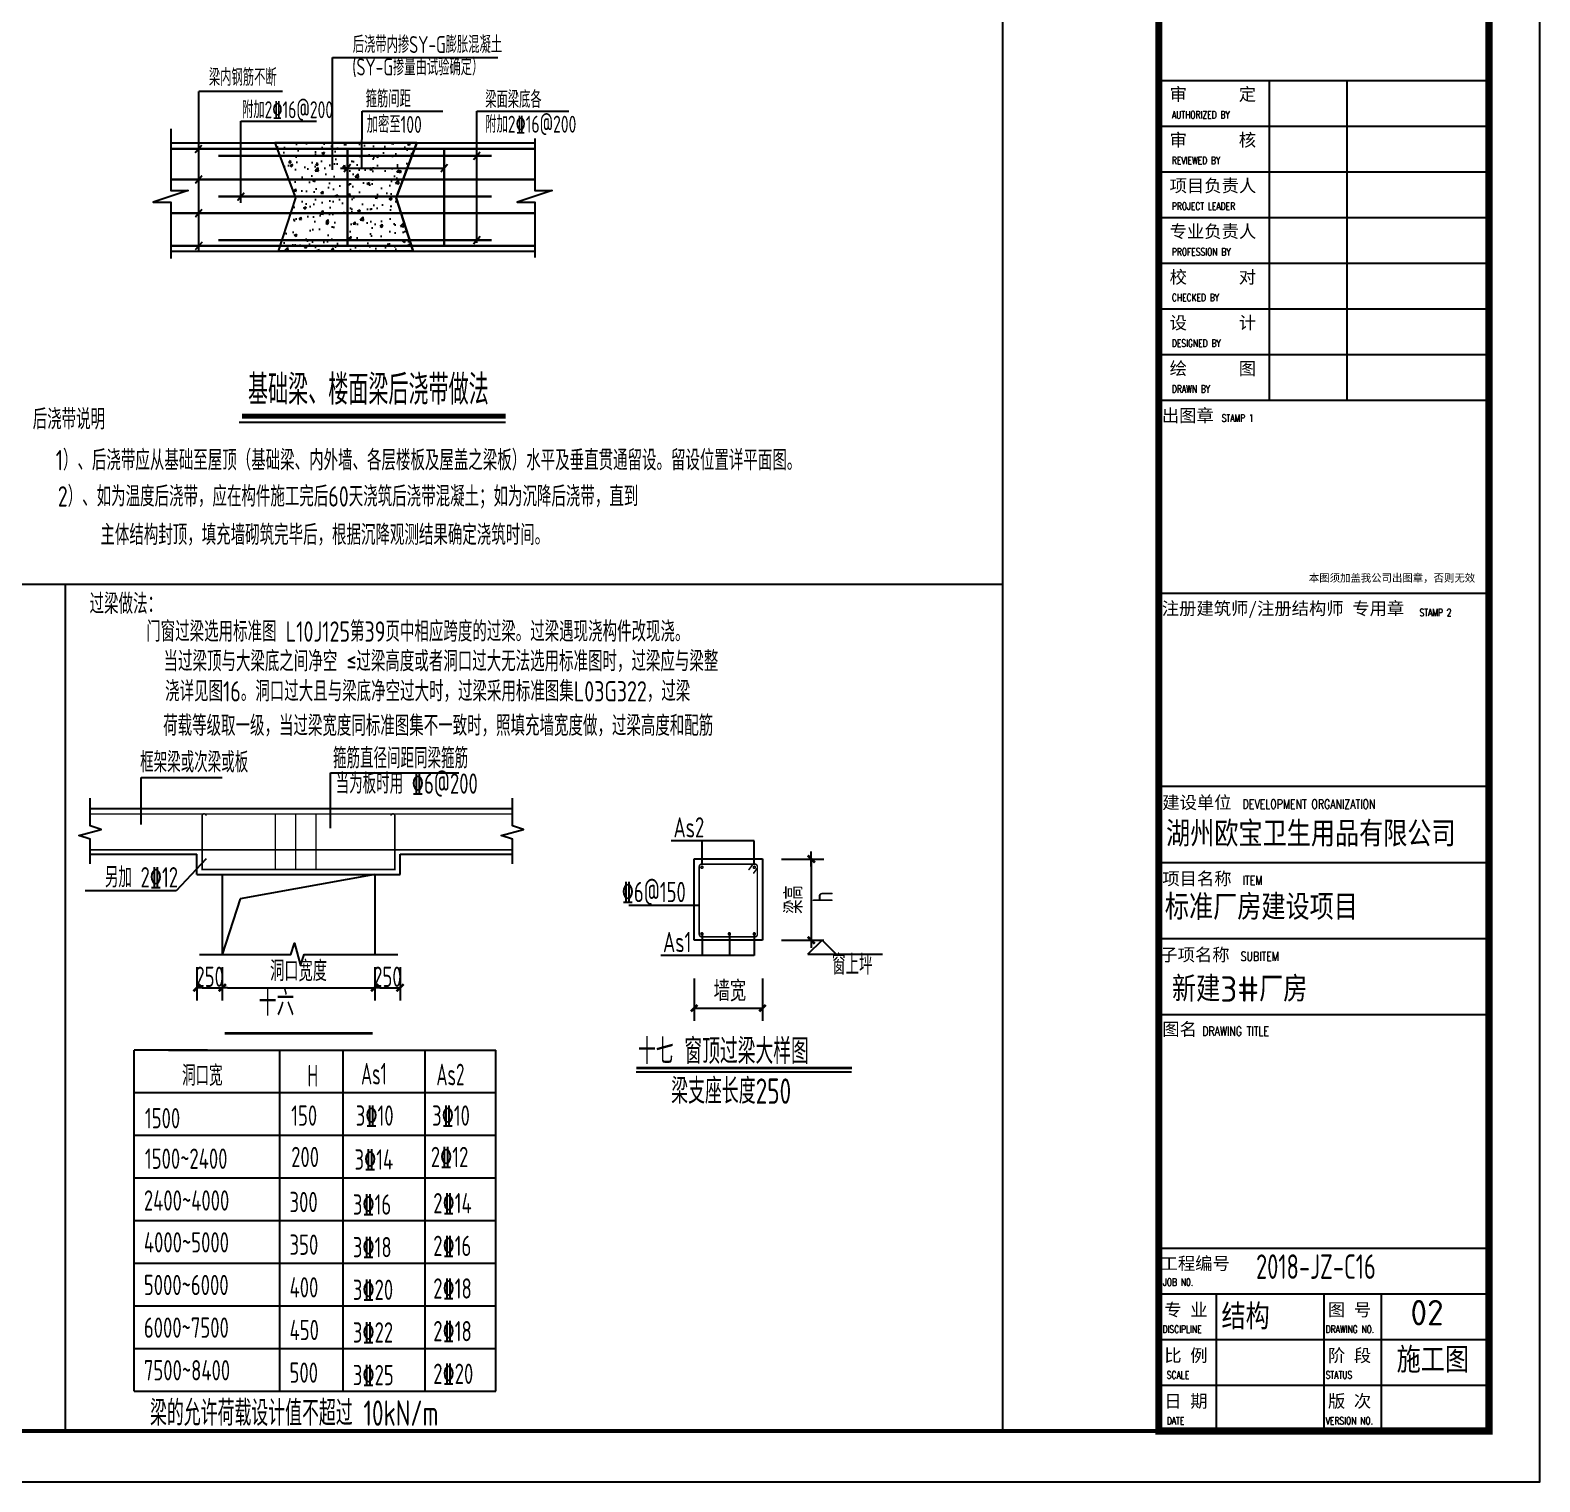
# Model space of a CAD drawing. Extents: x -138012 to 2129925, y -311560 to 0.
# Drawn here: x -6185 to 23536, y -247314 to -218724 of the extents above; entities that cross this region are included whole.
import ezdxf
from ezdxf.enums import TextEntityAlignment as Align

# ---------------------------------------------------------------- set-up
doc = ezdxf.new("R2010")
doc.units = 0
doc.header["$LTSCALE"] = 1000
doc.header["$MEASUREMENT"] = 0
doc.layers.get('0').update_dxf_attribs({"linetype": 'CONTINUOUS'})
doc.layers.get('Defpoints').update_dxf_attribs({"linetype": 'CONTINUOUS'})
for name, color, linetype in [('BAR', 1, 'CONTINUOUS'), ('COLU_TEXT', 7, 'CONTINUOUS'), ('DIM', 3, 'CONTINUOUS'), ('FLOOR_DE_REIN', 1, 'CONTINUOUS'), ('PUB_TEXT', 7, 'CONTINUOUS'), ('TEXT', 7, 'CONTINUOUS'), ('THICK', 6, 'CONTINUOUS'), ('THIN', 7, 'CONTINUOUS'), ('TXT', 7, 'CONTINUOUS'), ('图层1', 53, 'CONTINUOUS'), ('图框', 4, 'CONTINUOUS')]:
    doc.layers.add(name, color=color, linetype=linetype)
doc.styles.add('DIM_FONT', font='SIMPLEX.shx', dxfattribs={"width": 0.8})
doc.styles.add('HZTXT', font='txt.shx', dxfattribs={"width": 0.8, "bigfont": 'hztxt.shx'})
doc.styles.add('iIcon2', font='')
doc.styles.add('MIMI-TKWZ', font='romanc.shx', dxfattribs={"width": 0.75, "oblique": 15, "bigfont": 'bigfont.shx'})
doc.styles.add('STYLE1', font='tssdeng.shx', dxfattribs={"height": 8, "bigfont": 'tssdchn.shx'})
doc.styles.add('tss', font='tssdeng.shx', dxfattribs={"width": 0.75, "bigfont": 'tssdchn.shx'})
doc.styles.add('TSSD_Dimension', font='tssdeng.shx', dxfattribs={"width": 0.7, "bigfont": 'hztxt.shx'})
doc.styles.add('TSSD_Norm', font='Tssdeng.shx', dxfattribs={"bigfont": 'hztxt.shx'})
doc.styles.add('TSSD_REIN', font='tssdeng.shx', dxfattribs={"width": 0.7, "bigfont": 'tssdchn.shx'})
doc.styles.add('TSZ', font='tssdeng.shx', dxfattribs={"width": 0.8, "bigfont": 'hztxt.shx'})
doc.styles.get('iIcon2').set_extended_font_data('SimSun')
doc.dimstyles.new('DIMN', dxfattribs={"dimtxt": 300, "dimasz": 1, "dimexe": 250, "dimexo": 300, "dimgap": 150, "dimtad": 1, "dimdec": 0, "dimzin": 0, "dimdsep": 46, "dimtxsty": 'DIM_FONT', "dimblk": '_DIMX', "dimcen": 0.09, "dimclrt": 7, "dimadec": 0, "dimazin": 0, "dimtfac": 1, "dimtdec": 0, "dimtix": 1, "dimtmove": 2, "dimatfit": 3, "dimldrblk": '_DIMX', "dimfxl": 0, "dimtolj": 1, "dimtzin": 0, "dimarcsym": 0})
doc.dimstyles.new('TSSD_30_100', dxfattribs={"dimtxt": 300, "dimasz": 100, "dimexe": 250, "dimexo": 250, "dimgap": 100, "dimtad": 1, "dimdec": 0, "dimlfac": 0.3, "dimzin": 0, "dimdsep": 46, "dimtxsty": 'TSSD_Dimension', "dimblk": '_TSDBK', "dimcen": 0, "dimclrt": 7, "dimadec": 0, "dimazin": 0, "dimtfac": 1, "dimtdec": 0, "dimtix": 1, "dimtmove": 2, "dimatfit": 3, "dimldrblk": '_TSDBK', "dimfxl": 0, "dimtolj": 1, "dimtzin": 0, "dimarcsym": 0})

# ---------------------------------------------------------------- blocks, each defined once
blk = doc.blocks.new('89934')
h = blk.add_hatch()
h.set_pattern_fill('AR-CONC', color=256, scale=150, style=0)
h.set_pattern_definition([(50, (-889952.85, 84558.7), (1075.8903, -94.1282), [112.5, -1237.5]), (355, (-889952.8, 84558.7), (-208.127, 1128.2882), [90, -990]), (100.4514, (-889863.2, 84550.8), (867.7641, 1034.1593), [95.6103, -1051.7132]), (46.1842, (-889952.8, 84858.7), (1600.8616, -248.2785), [168.75, -1856.25]), (96.6356, (-889819.4, 84838), (1401.994, 1461.1768), [143.4154, -1577.5695]), (351.1842, (-889952.8, 84858.7), (1401.993, 1461.178), [135, -1485]), (21, (-889802.85, 84783.7), (895.3606, -603.9283), [112.5, -1237.5]), (326, (-889802.8, 84783.7), (364.973, 1087.7251), [90, -990]), (71.4514, (-889728.2, 84733.3), (1260.334, 483.7957), [95.6103, -1051.7132]), (37.5, (-889952.85, 84558.67), (18.23978, 499.34078), [0, -978, 0, -1005, 0, -993.75]), (7.5, (-889952.85, 84558.67), (394.6043, 591.61757), [0, -573, 0, -955.5, 0, -378.75]), (327.5, (-890287.35, 84558.67), (800.73365, -33.8323), [0, -375, 0, -1170, 0, -1552.5]), (317.5, (-890437.35, 84558.7), (874.77925, 150.1575), [0, -487.5, 0, -777, 0, -1102.5])])
h.paths.add_polyline_path([(-16226, -154588), (-21869, -154588), (-21047, -156766), (-21731, -158893), (-16365, -158893), (-17048, -156766)])
blk.add_lwpolyline([(-16226, -154588), (-21869, -154588), (-21047, -156766), (-21731, -158893), (-16365, -158893), (-17048, -156766)], close=True)
at = {"layer": 'BAR', "const_width": 96.4}
for points in [[(-11551, -154825), (-26006, -154825)], [(-18984, -154807), (-18984, -158694)], [(-15131, -154807), (-15131, -158694)], [(-13239, -155098), (-24121, -155098)], [(-11551, -156038), (-26006, -156038)], [(-13239, -156721), (-24121, -156721)], [(-11551, -157379), (-26006, -157379)], [(-13239, -158456), (-24121, -158456)]]:
    blk.add_lwpolyline(points, dxfattribs=at)
at = {"layer": 'DIM'}
for p, q in [((-24897, -158923), (-24897, -152536)), ((-26011, -154588), (-11534, -154588)), ((-21869, -154588), (-21047, -156766)), ((-21869, -154588), (-16226, -154588)), ((-16226, -154588), (-17048, -156766)), ((-19254, -155584), (-15131, -155584)), ((-21047, -156766), (-21731, -158893)), ((-17048, -156766), (-16365, -158893)), ((-13702, -158303), (-13969, -158616)), ((-26011, -158893), (-11534, -158893)), ((-24766, -158528), (-25033, -158841)), ((-16365, -158893), (-21731, -158893)), ((-23285, -165698), (-12700, -165698))]:
    blk.add_line(p, q, dxfattribs=at)
for points in [[(-26011, -154026), (-26011, -156485), (-25317, -156485), (-26706, -156948), (-26011, -156948), (-26011, -159178)], [(-11534, -154413), (-11534, -156485), (-10840, -156485), (-12228, -156948), (-11534, -156948), (-11534, -159146)]]:
    blk.add_lwpolyline(points, dxfattribs=at)
for points, const_width in [([(-24776, -154672), (-25043, -154985)], 75), ([(-13702, -154945), (-13969, -155258)], 75), ([(-18854, -155431), (-19121, -155744)], 75), ([(-15000, -155431), (-15267, -155744)], 75), ([(-24766, -155885), (-25033, -156197)], 75), ([(-23087, -156568), (-23354, -156880)], 75), ([(-24766, -157226), (-25033, -157539)], 75), ([(-11551, -158681), (-26006, -158681)], 96.4), ([(-23174, -165459), (-12694, -165459)], 193)]:
    blk.add_lwpolyline(points, dxfattribs=dict(at, const_width=const_width))
at = {"layer": 'TEXT'}
for p, q in [((-19581, -151182), (-12994, -151182)), ((-19581, -155662), (-19581, -151182)), ((-19574, -152195), (-19581, -152195)), ((-21560, -152536), (-24897, -152536)), ((-18408, -155584), (-18397, -153324)), ((-18397, -153324), (-15184, -153324)), ((-13832, -153316), (-10179, -153316)), ((-13832, -158558), (-13832, -153316)), ((-23218, -153726), (-20210, -153726)), ((-23218, -156971), (-23218, -153726))]:
    blk.add_line(p, q, dxfattribs=at)
at = {"layer": 'PUB_TEXT', "style": 'TSSD_REIN', "width": 0.7}
blk.add_text('基础梁、楼面梁后浇带做法', height=1200, dxfattribs=at).set_placement((-22938, -165004))
at = {"layer": 'TEXT', "style": 'TSSD_REIN', "width": 0.7}
for s, p in [('后浇带内掺SY-G膨胀混凝土', (-18769, -151009)), ('(SY-G掺量由试验确定）', (-18790, -151900)), ('梁内钢筋不断', (-24491, -152314)), ('箍筋间距', (-18256, -153169)), ('梁面梁底各', (-13501, -153192)), ('附加2%%13216@200', (-23175, -153602)), ('加密至100', (-18213, -154189)), ('附加2%%13216@200', (-13501, -154179))]:
    blk.add_text(s, height=675, dxfattribs=at).set_placement(p)
blk = doc.blocks.new('_DIMX')
blk.add_line((-150, 0), (150, 0))
at = {"const_width": 50}
blk.add_lwpolyline([(-70, -70), (70, 70)], dxfattribs=at)
blk = doc.blocks.new('*D462')
at = {"color": 0, "lineweight": -2}
for p, q in [((8610, -235048), (9443, -235048)), ((9193, -235049), (9193, -236646)), ((8610, -236647), (9443, -236647))]:
    blk.add_line(p, q, dxfattribs=at)
at = {"layer": 'Defpoints', "color": 0}
for p in [(8310, -235048), (8310, -236647), (9193, -236647)]:
    blk.add_point(p, dxfattribs=at)
at = {"color": 0, "lineweight": -2}
for p, rotation in [((9193, -235048), 90), ((9193, -236647), 270)]:
    blk.add_blockref('_DIMX', p, dxfattribs=dict(at, rotation=rotation))
at = {"color": 7, "insert": (8846, -235847), "char_height": 350, "attachment_point": 5, "rotation": 90, "style": 'HZTXT'}
blk.add_mtext('\\A1;梁高', dxfattribs=at)
blk = doc.blocks.new('_TSDBK')
blk.add_line((-1, 0), (0, 0))
at = {"const_width": 0.5}
blk.add_lwpolyline([(-0.7, -0.7), (0.7, 0.7)], dxfattribs=at)
blk = doc.blocks.new('*D463')
at = {"layer": 'Defpoints', "color": 0}
for p in [(598, -236927), (1098, -236927), (1098, -237583)]:
    blk.add_point(p, dxfattribs=at)
at = {"layer": 'DIM', "color": 0, "lineweight": -2}
for p, q in [((598, -237177), (598, -237833)), ((1098, -237177), (1098, -237833)), ((698, -237583), (998, -237583))]:
    blk.add_line(p, q, dxfattribs=at)
at = {"layer": 'DIM', "color": 0, "lineweight": -2, "xscale": 100, "yscale": 100, "zscale": 100, "rotation": 180}
blk.add_blockref('_TSDBK', (598, -237583), dxfattribs=at)
at = {"layer": 'DIM', "color": 0, "lineweight": -2, "xscale": 100, "yscale": 100, "zscale": 100}
blk.add_blockref('_TSDBK', (1098, -237583), dxfattribs=at)
at = {"layer": 'DIM', "color": 7, "insert": (848, -237367), "char_height": 400, "attachment_point": 5, "style": 'TSSD_Dimension'}
blk.add_mtext('\\A1;250', dxfattribs=at)
blk = doc.blocks.new('*D464')
at = {"layer": 'Defpoints', "color": 0}
for p in [(-2902, -236927), (-2402, -236927), (-2402, -237583)]:
    blk.add_point(p, dxfattribs=at)
at = {"layer": 'DIM', "color": 0, "lineweight": -2}
for p, q in [((-2902, -237177), (-2902, -237833)), ((-2402, -237177), (-2402, -237833)), ((-2802, -237583), (-2502, -237583))]:
    blk.add_line(p, q, dxfattribs=at)
at = {"layer": 'DIM', "color": 0, "lineweight": -2, "xscale": 100, "yscale": 100, "zscale": 100, "rotation": 180}
blk.add_blockref('_TSDBK', (-2902, -237583), dxfattribs=at)
at = {"layer": 'DIM', "color": 0, "lineweight": -2, "xscale": 100, "yscale": 100, "zscale": 100}
blk.add_blockref('_TSDBK', (-2402, -237583), dxfattribs=at)
at = {"layer": 'DIM', "color": 7, "insert": (-2652, -237367), "char_height": 400, "attachment_point": 5, "style": 'TSSD_Dimension'}
blk.add_mtext('\\A1;250', dxfattribs=at)
blk = doc.blocks.new('*D465')
at = {"layer": 'Defpoints', "color": 0}
for p in [(-2402, -236927), (598, -236927), (598, -237583)]:
    blk.add_point(p, dxfattribs=at)
at = {"layer": 'DIM', "color": 0, "lineweight": -2}
for p, q in [((-2402, -237177), (-2402, -237833)), ((598, -237177), (598, -237833)), ((-2302, -237583), (498, -237583))]:
    blk.add_line(p, q, dxfattribs=at)
at = {"layer": 'DIM', "color": 0, "lineweight": -2, "xscale": 100, "yscale": 100, "zscale": 100, "rotation": 180}
blk.add_blockref('_TSDBK', (-2402, -237583), dxfattribs=at)
at = {"layer": 'DIM', "color": 0, "lineweight": -2, "xscale": 100, "yscale": 100, "zscale": 100}
blk.add_blockref('_TSDBK', (598, -237583), dxfattribs=at)
at = {"layer": 'DIM', "color": 7, "insert": (-902, -237257), "char_height": 400, "attachment_point": 5, "style": 'TSSD_Dimension'}
blk.add_mtext('\\A1;洞口宽度', dxfattribs=at)
blk = doc.blocks.new('_ArchTick')
at = {"color": 0, "linetype": 'ByBlock', "const_width": 0.4}
blk.add_lwpolyline([(-0.5, -0.5), (0.5, 0.5)], dxfattribs=at)
blk = doc.blocks.new('564563')
at = {"layer": '图框'}
for p, q in [((189567, -166841), (196067, -166841)), ((189567, -166841), (196067, -166841)), ((191738, -166841), (191738, -173141)), ((193267, -166841), (193267, -173141)), ((189567, -167741), (196067, -167741)), ((189567, -168641), (196067, -168641)), ((189567, -169541), (196067, -169541)), ((189567, -170441), (196067, -170441)), ((189567, -171341), (196067, -171341)), ((189567, -172241), (196067, -172241)), ((189567, -176941), (196067, -176941)), ((189567, -180741), (196067, -180741)), ((189567, -182241), (196067, -182241)), ((189567, -183741), (196067, -183741)), ((189567, -189841), (196067, -189841)), ((189567, -190741), (196067, -190741)), ((190692, -190741), (190692, -193441)), ((192817, -190741), (192817, -193441)), ((193942, -190741), (193942, -193441)), ((189567, -191641), (196067, -191641)), ((189567, -192541), (196067, -192541))]:
    blk.add_line(p, q, dxfattribs=at)
at = {"layer": '图框', "const_width": 140}
blk.add_lwpolyline([(196067, -136041), (189567, -136041), (189567, -193441), (196067, -193441)], close=True, dxfattribs=at)
at = {"layer": '图框', "const_width": 35}
for points in [[(189567, -166841), (196067, -166841)], [(189567, -173141), (196067, -173141)], [(189567, -180741), (196067, -180741)], [(189567, -185241), (196067, -185241)]]:
    blk.add_lwpolyline(points, dxfattribs=at)
at = {"layer": 'PUB_TEXT', "style": 'STYLE1'}
for s, p in [('湖州欧宝卫生用品有限公司', (189709, -181680)), ('标准厂房建设项目', (189685, -183123)), ('新建3#厂房', (189826, -184735))]:
    blk.add_text(s, height=500, dxfattribs=at).set_placement(p, align=Align.MIDDLE_LEFT)
at = {"layer": '图框', "style": 'iIcon2'}
for s, height, p in [('审      定', 250, (189779, -167238)), ('审      核', 250, (189779, -168138)), ('项目负责人', 250, (189779, -169038)), ('专业负责人', 250, (189779, -169938)), ('校      对', 250, (189779, -170838)), ('设      计', 250, (189779, -171738)), ('绘      图', 250, (189779, -172638)), ('出图章', 250, (189624, -173565)), ('本图须加盖我公司出图章，否则无效', 150, (192520, -176714)), ('注册建筑师/注册结构师 专用章', 250, (189624, -177365)), ('建设单位', 250, (189634, -181186)), ('项目名称', 250, (189634, -182686)), ('子项名称', 250, (189595, -184185)), ('图名', 250, (189634, -185651)), ('工程编号', 250, (189600, -190265)), ('专 业', 250, (189673, -191177)), ('图 号', 250, (192895, -191177)), ('比 例', 250, (189673, -192077)), ('阶 段', 250, (192895, -192077)), ('日 期', 250, (189673, -192977)), ('版 次', 250, (192895, -192977))]:
    blk.add_text(s, height=height, dxfattribs=at).set_placement(p)
at = {"layer": '图框', "style": 'MIMI-TKWZ', "width": 0.75}
for s, height, p in [('AUTHORIZED BY', 145, (189823, -167590)), ('REVIEWED BY', 145, (189823, -168490)), ('PROJECT LEADER', 145, (189823, -169390)), ('PROFESSION BY', 145, (189823, -170290)), ('CHECKED BY', 145, (189823, -171190)), ('DESIGNED BY', 145, (189823, -172090)), ('DRAWN BY', 145, (189823, -172990)), ('STAMP 1', 145, (190804, -173562)), ('STAMP 2', 145, (194698, -177395)), ('DEVELOPMENT ORGANIZATION', 180, (191216, -181184)), ('ITEM', 180, (191216, -182684)), ('SUBITEM', 180, (191177, -184182)), ('DRAWING TITLE', 180, (190422, -185655)), ('JOB N0.', 145, (189649, -190581)), ('DISCIPLINE', 145, (189640, -191510)), ('DRAWING NO.', 145, (192851, -191510)), ('SCALE', 145, (189722, -192410)), ('STATUS', 145, (192851, -192410)), ('DATE', 145, (189722, -193310)), ('VERSION NO.', 145, (192851, -193310))]:
    blk.add_text(s, height=height, dxfattribs=at).set_placement(p)

msp = doc.modelspace()

# ---------------------------------------------------------------- linework, layer by layer
at = {"linetype": 'ByBlock'}
for p, q in [((12956.728, -197450.049), (12956.728, -246314.32)), ((-6756.892, -229636.166), (12956.728, -229636.166))]:
    msp.add_line(p, q, dxfattribs=at)
for p, q in [((-5498.68, -229636.166), (-5498.68, -246314.32)), ((8068.924, -234689.169), (6434.426, -234689.169)), ((7043.064, -235147.482), (7043.064, -234689.169)), ((8068.924, -235147.482), (8068.924, -234689.169)), ((6887.522, -236646.613), (6887.522, -235047.482)), ((6887.522, -235047.482), (8232.374, -235047.482)), ((8232.374, -235047.482), (8232.374, -236646.613)), ((5604.234, -235958.391), (6987.522, -235958.391)), ((7041.991, -236501.505), (7041.991, -236947.601)), ((7581.664, -236501.505), (7581.664, -236947.601)), ((8070.567, -236501.505), (8070.567, -236947.601)), ((8232.374, -236646.613), (6887.522, -236646.613)), ((9405.487, -236644.302), (9120.569, -236929.075)), ((9690.405, -236929.075), (9405.487, -236644.302)), ((8070.067, -236948.101), (6228.096, -236948.101)), ((8070.567, -236947.601), (8070.067, -236948.101)), ((10596.476, -236929.075), (9125.633, -236929.075)), ((6887.522, -237401.676), (6887.522, -238235.235)), ((8232.374, -237401.676), (8232.374, -238235.235)), ((6887.522, -237985.235), (8232.374, -237985.235)), ((5744.116, -239238.915), (9982.702, -239238.915))]:
    msp.add_line(p, q)
msp.add_lwpolyline([(-60563.781, -247314.32), (23536.219, -247314.32), (23536.219, -187914.32), (-60563.781, -187914.32)], close=True)
at = {"const_width": 80}
msp.add_lwpolyline([(-58063.781, -246314.32), (22536.219, -246314.32), (22536.219, -188914.32), (-58063.781, -188914.32)], close=True, dxfattribs=at)
at = {"layer": 'FLOOR_DE_REIN', "const_width": 30}
for points in [[(-5006.554, -234160.556), (3308.738, -234160.556)], [(-1357.946, -234160.556), (-1357.946, -235255.441)], [(-957.946, -234160.556), (-957.946, -235255.441)], [(-557.946, -234160.556), (-557.946, -235255.441)], [(-5006.554, -234865.454), (3308.738, -234865.454)], [(6987.522, -236531.374), (6987.522, -235197.482)], [(7037.522, -235147.482), (8082.374, -235147.482)], [(8040.633, -235155.021), (7959.615, -235265.192)], [(8133.605, -235222.716), (8052.587, -235332.887)], [(8132.374, -235197.482), (8132.374, -236531.374)], [(8082.374, -236581.374), (7037.522, -236581.374)]]:
    msp.add_lwpolyline(points, dxfattribs=at)
for points in [[(-2721.301, -234197.361, 1), (-2800.19, -234197.361), (-2800.19, -235255.441), (996.016, -235255.441), (996.016, -234197.361, 1), (917.127, -234197.361)], [(7037.522, -235147.482, 0.414213562), (6987.522, -235197.482, 0.414213562)], [(8132.374, -235197.482, 0.414213562), (8082.374, -235147.482, 0.414213562)], [(6987.522, -236531.374, 0.414213562), (7037.522, -236581.374)], [(8082.374, -236581.374, 0.414213562), (8132.374, -236531.374)]]:
    msp.add_lwpolyline(points, format="xyb", dxfattribs=at)
for points in [[(7020.042, -235210.011, 1), (7060.51, -235210.011, 1)], [(8051.57, -235210.011, 1), (8092.038, -235210.011, 1)], [(7020.042, -236521.701, 1), (7060.51, -236521.701, 1)], [(7559.716, -236521.701, 1), (7600.184, -236521.701, 1)], [(8051.57, -236521.701, 1), (8092.038, -236521.701, 1)]]:
    msp.add_lwpolyline(points, format="xyb", close=True, dxfattribs=at)
at = {"layer": 'THICK', "const_width": 50}
for points in [[(555.581, -238482.123), (-2355.946, -238482.123)], [(5746.421, -239162.467), (9995.452, -239162.467)]]:
    msp.add_lwpolyline(points, dxfattribs=at)
at = {"layer": 'THIN'}
for p, q in [((-5006.554, -234050.109), (3308.738, -234050.109)), ((-5006.554, -234950.109), (-2902.087, -234950.109)), ((-2902.087, -235350.109), (-2902.087, -234950.109)), ((1097.913, -234950.109), (3308.738, -234950.109)), ((1097.913, -235350.109), (1097.913, -234950.109)), ((-2902.087, -235350.109), (1097.913, -235350.109)), ((-2402.087, -235350.109), (-2402.087, -236926.944)), ((597.913, -235350.109), (-2050.315, -235829.976)), ((597.913, -235350.109), (597.913, -236926.944)), ((-2050.315, -235829.976), (-2402.087, -236926.944))]:
    msp.add_line(p, q, dxfattribs=at)
for points in [[(-5006.554, -235145.218), (-5006.554, -234655.407), (-5226.554, -234585.407), (-4786.554, -234465.407), (-5006.554, -234395.407), (-5006.554, -233846.161)], [(3308.738, -235145.218), (3308.738, -234655.407), (3088.738, -234585.407), (3528.738, -234465.407), (3308.738, -234395.407), (3308.738, -233846.161)], [(-2853.655, -236926.944), (-1051.958, -236926.944), (-981.958, -236706.944), (-861.958, -237146.944), (-791.958, -236926.944), (1055.846, -236926.944)]]:
    msp.add_lwpolyline(points, dxfattribs=at)
at = {"layer": 'TXT'}
for p, q in [((-4000.467, -234368.981), (-4000.467, -233443.313)), ((-4000.467, -233443.313), (-2407.892, -233443.313)), ((-272.913, -233348.741), (2256.192, -233348.741)), ((-272.913, -234439.647), (-272.913, -233348.741)), ((-2721.967, -235042.17), (-3310.916, -235673.248)), ((-3310.916, -235673.248), (-5099.721, -235673.248)), ((-4137.764, -245529.452), (-4137.764, -238809.452)), ((-2697.149, -238809.452), (-4137.764, -238809.452)), ((-3464.832, -238809.452), (2984.096, -238809.452)), ((-1271.825, -245529.452), (-1271.825, -238809.452)), ((-24.759, -245529.452), (-24.759, -238809.452)), ((1593.757, -245529.452), (1593.757, -238809.452)), ((2984.096, -245529.452), (2984.096, -238809.452)), ((-4137.764, -239649.452), (2984.096, -239649.452)), ((-4137.764, -240489.452), (2984.096, -240489.452)), ((-4137.764, -241329.452), (2984.096, -241329.452)), ((-4137.764, -242169.452), (2984.096, -242169.452)), ((-4137.764, -243009.452), (2984.096, -243009.452)), ((-4137.764, -243849.452), (2984.096, -243849.452)), ((-4137.764, -244689.452), (2984.096, -244689.452)), ((-4137.764, -245529.452), (2984.096, -245529.452))]:
    msp.add_line(p, q, dxfattribs=at)

# ---------------------------------------------------------------- block references
at = {"xscale": 130, "yscale": 130, "zscale": 130, "rotation": 180}
msp.add_blockref('_ArchTick', (6887.522, -237985.235), dxfattribs=at)
at = {"xscale": 130, "yscale": 130, "zscale": 130}
msp.add_blockref('_ArchTick', (8232.374, -237985.235), dxfattribs=at)
at = {"layer": 'TEXT'}
msp.add_blockref('564563', (-173530.564, -52872.871), dxfattribs=at)
at = {"layer": 'TEXT', "xscale": 0.4950000001117587, "yscale": 0.4950000001117587, "zscale": 0.4950000001117587}
msp.add_blockref('89934', (9457.233, -144424.161), dxfattribs=at)

# ---------------------------------------------------------------- texts
at = {"style": 'TSZ', "width": 0.8}
msp.add_text('h', height=400, rotation=90, dxfattribs=at).set_placement((9618.025, -235908.369))
msp.add_text('墙宽', height=400, dxfattribs=at).set_placement((7271.324, -237846.764))
at = {"layer": 'COLU_TEXT', "style": 'TSSD_Norm', "width": 0.7}
msp.add_text('十六', height=500, dxfattribs=at).set_placement((-1683.086, -238282.123), align=Align.BOTTOM_LEFT)
msp.add_text('十七 窗顶过梁大样图', height=500, dxfattribs=at).set_placement((5782.396, -239083.742))
at = {"layer": 'PUB_TEXT', "style": 'STYLE1'}
for s, p in [('结构', (17269.243, -244061.677)), ('02', (20989.928, -243982.3)), ('施工图', (20717.307, -244914.621))]:
    msp.add_text(s, height=500, dxfattribs=at).set_placement(p, align=Align.MIDDLE_LEFT)
at = {"layer": 'TEXT', "color": 7, "style": 'tss', "width": 0.75}
for s, p in [('后浇带说明', (-6134.591, -226586.39)), ('1）、后浇带应从基础至屋顶（基础梁、内外墙、各层楼板及屋盖之梁板）水平及垂直贯通留设。留设位置详平面图。', (-5681.874, -227392.762)), ('2）、如为温度后浇带，应在构件施工完后60天浇筑后浇带混凝土；如为沉降后浇带，直到', (-5641.591, -228106.093)), ('主体结构封顶，填充墙砌筑完毕后，根据沉降观测结果确定浇筑时间。', (-4802.297, -228863.615)), ('过梁做法：', (-5015.045, -230221.612)), ('门窗过梁选用标准图 L10J125第39页中相应跨度的过梁。过梁遇现浇构件改现浇。', (-3900.364, -230767.673)), ('当过梁顶与大梁底之间净空 \x92过梁高度或者洞口过大无法选用标准图时，过梁应与梁整', (-3559.01, -231353.057)), ('浇详见图16。洞口过大且与梁底净空过大时，过梁采用标准图集L03G322，过梁', (-3528.015, -231944.776)), ('荷载等级取一级，当过梁宽度同标准图集不一致时，照填充墙宽度做，过梁高度和配筋', (-3566.567, -232622.5))]:
    msp.add_text(s, height=400, dxfattribs=at).set_placement(p)
at = {"layer": 'TXT', "style": 'TSSD_REIN'}
for s, height, width, p in [('框架梁或次梁或板', 400, 0.7, (-4020.057, -233341.844)), ('箍筋直径间距同梁箍筋', 400, 0.7, (-223.69, -233261.417)), ('当为板时用 %%1326@200', 400, 0.7, (-171.275, -233762.461)), ('As2', 400, 0.7, (6480.924, -234623.881)), ('另加 2\x8412', 400, 0.7, (-4714.268, -235606.984)), ('%%1326@150', 400, 0.7, (5460.712, -235897.612)), ('As1', 400, 0.7, (6274.594, -236882.813)), ('窗上坪', 400, 0.7, (9602.258, -237326.954)), ('洞口宽', 400, 0.7, (-3194.557, -239513.748)), ('H', 426.667, 0.6, (-726.519, -239529.08)), ('As1', 426.6666, 0.6, (328.743, -239489.988)), ('As2', 426.6666, 0.6, (1811.9, -239505.319)), ('梁支座长度250', 500, 0.7, (6435.339, -239869.049)), ('1500', 400, 0.7, (-3926.005, -240353.435)), ('150', 400, 0.7, (-1046.105, -240301.175)), ('3%%13210', 400, 0.7, (225.382, -240301.175)), ('3%%13210', 400, 0.7, (1727.876, -240301.175)), ('200', 400, 0.7, (-1046.105, -241116.405)), ('2%%13212', 400, 0.7, (1702.792, -241116.405)), ('1500~2400', 400, 0.7, (-3926.005, -241150.043)), ('3%%13214', 400, 0.7, (200.298, -241165.729)), ('2400~4000', 400, 0.7, (-3946.207, -241973.572)), ('300', 400, 0.7, (-1078.486, -242003.961)), ('2%%13214', 400, 0.7, (1750.687, -242026.854)), ('3%%13216', 400, 0.7, (167.918, -242051.915)), ('4000~5000', 400, 0.7, (-3946.207, -242797.544)), ('350', 400, 0.7, (-1078.486, -242843.961)), ('3%%13218', 400, 0.7, (167.918, -242891.915)), ('2%%13216', 400, 0.7, (1750.687, -242866.854)), ('5000~6000', 400, 0.7, (-3946.207, -243637.544)), ('400', 400, 0.7, (-1078.486, -243683.961)), ('3%%13220', 400, 0.7, (167.918, -243731.915)), ('2%%13218', 400, 0.7, (1750.687, -243706.854)), ('6000~7500', 400, 0.7, (-3946.207, -244477.544)), ('450', 400, 0.7, (-1078.486, -244523.961)), ('3%%13222', 400, 0.7, (167.918, -244571.915)), ('2%%13218', 400, 0.7, (1750.687, -244546.854)), ('7500~8400', 400, 0.7, (-3946.207, -245317.544)), ('500', 400, 0.7, (-1078.486, -245363.961)), ('3%%13225', 400, 0.7, (167.918, -245411.915)), ('2%%13220', 400, 0.7, (1750.687, -245386.854)), ('梁的允许荷载设计值不超过 10kN/m', 500, 0.7, (-3825.829, -246210.854))]:
    msp.add_text(s, height=height, dxfattribs=dict(at, width=width)).set_placement(p)
at = {"layer": '图层1', "style": 'TSSD_REIN', "width": 0.7}
msp.add_text('2018-JZ-C16 ', height=482.2695, dxfattribs=at).set_placement((17948.83, -243317.254))

# ---------------------------------------------------------------- dimensions: what is measured, and where the dimension line sits
dim = msp.add_aligned_dim(p1=(8309.583, -235047.625), p2=(8309.583, -236646.613), distance=883.559, text='梁高', dimstyle='DIMN', override={"dimtxt": 350, "dimtxsty": 'HZTXT'})
dim.commit()
dim.dimension.update_dxf_attribs({"geometry": '*D462', "text_midpoint": (8846.095, -235847.119)})
at = {"layer": 'DIM'}
for base, p1, p2, picture, middle in [((-2402.087, -237582.504), (-2902.087, -236926.944), (-2402.087, -236926.944), '*D464', (-2652.087, -237367.274)), ((1097.913, -237582.504), (597.913, -236926.944), (1097.913, -236926.944), '*D463', (847.913, -237367.274))]:
    dim = msp.add_linear_dim(base=base, p1=p1, p2=p2, text='250', dimstyle='TSSD_30_100', override={"dimtxt": 400}, dxfattribs=at)
    dim.commit()
    dim.dimension.update_dxf_attribs({"geometry": picture, "text_midpoint": middle, "dimtype": 128})
dim = msp.add_linear_dim(base=(597.913, -237582.504), p1=(-2402.087, -236926.944), p2=(597.913, -236926.944), text='洞口宽度', dimstyle='TSSD_30_100', override={"dimtxt": 400}, dxfattribs=at)
dim.commit()
dim.dimension.update_dxf_attribs({"geometry": '*D465', "text_midpoint": (-902.087, -237257.307)})

doc.saveas('drawing.dxf')
